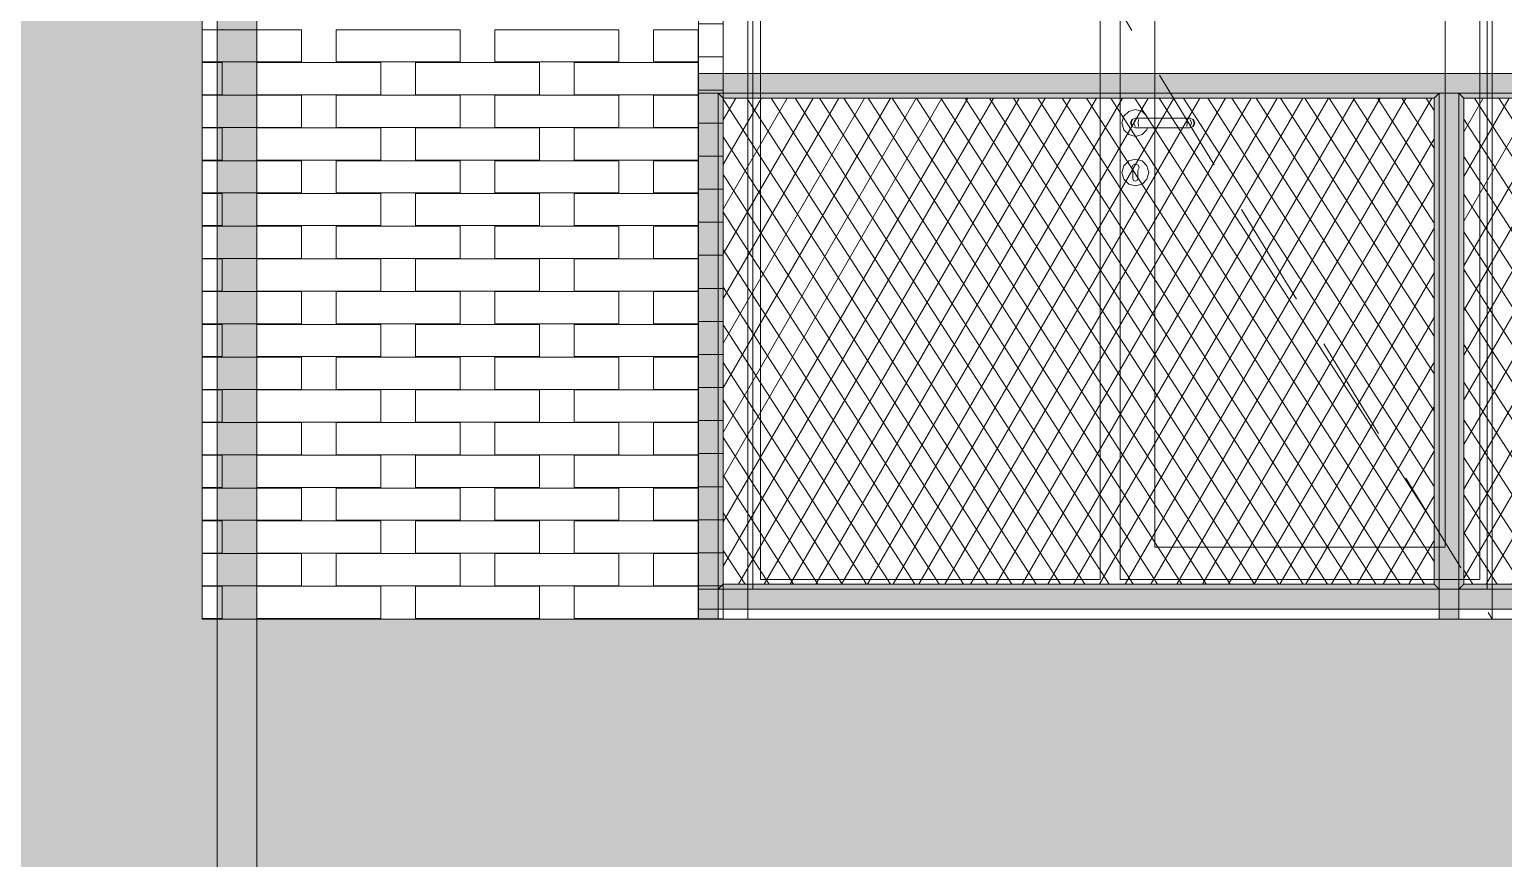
# Model space of a CAD drawing. Header units: millimetres. Extents: x 476244520 to 476657119, y 4620824743 to 4621446928.
# Drawn here: x 476546481 to 476549452, y 4621078663 to 4621080334 of the extents above; entities that cross this region are included whole.
import ezdxf

# ---------------------------------------------------------------- set-up
doc = ezdxf.new("R2010")
doc.units = ezdxf.units.MM
doc.header["$MEASUREMENT"] = 0
doc.linetypes.add('Hidden Line', pattern=[317.5, 211.666667, -105.833333])
for name, color, linetype, lineweight in [('0_Pen_No__250_Pen_No__255', 255, 'Continuous', 0), ('0_Pen_No__250_Pen_No__7', 7, 'Continuous', 0), ('2D Drafting - General_Pen_No__30_Pen_No__9_Pen_No__9_Pen_No__253', 252, 'Continuous', 0), ('2D Drafting - General_Pen_No__30_Pen_No__9_Pen_No__9_Pen_No__7', 7, 'Continuous', 0), ('2D Drafting - General_Pen_No__7_Pen_No__7', 7, 'Continuous', 0), ('New_2D Drafting - General_Pen_No__30_Pen_No__9_Pen_No__9_Pen_No__255', 255, 'Continuous', 0), ('New_2D Drafting - General_Pen_No__30_Pen_No__9_Pen_No__9_Pen_No__7', 7, 'Continuous', 0), ('New_2D Drafting - General_Pen_No__4', 7, 'Continuous', 0), ('New_2D Drafting - General_Pen_No__7', 7, 'Continuous', 0), ('New_Structural - Bearing_Pen_No__250', 7, 'Continuous', 0), ('Structural - Bearing_Pen_No__250', 7, 'Continuous', 0)]:
    doc.layers.add(name, color=color, linetype=linetype, lineweight=lineweight)
pattern_1 = [(60, (476844527.15, 4621385791.044), (-38.971143, 22.5), []), (122.833095, (476844527.15, 4621385791.044), (36.8060797, 18.75), [])]

msp = doc.modelspace()

# ---------------------------------------------------------------- hatches: boundary and pattern name
at = {"layer": '0_Pen_No__250_Pen_No__255', "linetype": 'Continuous', "lineweight": 0, "true_color": 0x3f3f3f}
msp.add_hatch(color=250, dxfattribs=at).paths.add_polyline_path([(476546939.014, 4621070445.479), (476546939.014, 4621082420.346), (476546859.015, 4621082420.346), (476546859.015, 4621070445.479)])
at = {"layer": '2D Drafting - General_Pen_No__30_Pen_No__9_Pen_No__9_Pen_No__253', "linetype": 'Continuous', "lineweight": 0}
h = msp.add_hatch(dxfattribs=at)
h.set_pattern_fill('BRICK___RUNNING_BOND', color=252, style=0, pattern_type=2)
h.set_pattern_definition([(0, (476584677.18, 4621075479.1), (0, 66.64), []), (90, (476584677.18, 4621075479.1), (-244.8, 0), [66.64, -66.64]), (90, (476584799.58, 4621075545.74), (-244.8, 0), [66.64, -66.64])])
h.paths.add_polyline_path([(476539459.138, 4621072645.531), (476540629.005, 4621072645.531), (476540629.014, 4621075245.539), (476540629.014, 4621076667.176), (476540629.014, 4621084845.531), (476540629.014, 4621085057.885), (476540629.014, 4621085545.532), (476546429.014, 4621085545.532), (476546429.014, 4621072645.531), (476553686.976, 4621072645.531), (476553729.155, 4621072645.531), (476553729.155, 4621075945.533), (476553729.155, 4621078445.544), (476553729.155, 4621079070.057), (476553729.155, 4621085545.544), (476557529.011, 4621085545.544), (476557529.011, 4621075245.549), (476556929.206, 4621075245.549), (476556929.206, 4621070445.499), (476563929.127, 4621070445.499), (476563929.127, 4621075251.999), (476563329.323, 4621075251.999), (476563329.323, 4621085545.544), (476567129.179, 4621085545.544), (476567129.179, 4621072645.445), (476569940.806, 4621072645.445), (476569940.806, 4621072645.531), (476570829.494, 4621072645.531), (476572429.494, 4621072645.531), (476574429.014, 4621072645.531), (476574429.014, 4621085545.532), (476580229.014, 4621085545.532), (476580229.014, 4621072645.531), (476581399.049, 4621072645.531), (476581399.049, 4621085945.125), (476580317.511, 4621085945.125), (476574428.978, 4621085945.125), (476553729.155, 4621085945.125), (476546829.014, 4621085945.125), (476539459.138, 4621085945.125)])
h.paths.add_polyline_path([(476546829.014, 4621082345.544), (476546829.014, 4621084845.531), (476553329.014, 4621084845.531), (476553329.014, 4621082345.544)], flags=0)
h.paths.add_polyline_path([(476546829.014, 4621075945.533), (476546829.014, 4621078445.544), (476553329.014, 4621078445.544), (476553329.014, 4621075945.533)], flags=0)
h.paths.add_polyline_path([(476546829.014, 4621079145.544), (476546829.014, 4621081645.544), (476553329.014, 4621081645.544), (476553329.014, 4621079145.544)], flags=0)
h.paths.add_polyline_path([(476549474.939, 4621072745.581), (476549479.055, 4621072745.581), (476549479.055, 4621075245.581), (476547879.055, 4621075245.582), (476547879.055, 4621072745.581)], flags=0)
h.paths.add_polyline_path([(476559629.231, 4621083245.531), (476559629.231, 4621084845.531), (476558029.231, 4621084845.531), (476558029.231, 4621083245.531)], flags=0)
h.paths.add_polyline_path([(476559629.231, 4621073645.531), (476559629.231, 4621075245.531), (476558029.231, 4621075245.531), (476558029.231, 4621073645.531)], flags=0)
h.paths.add_polyline_path([(476558029.236, 4621076845.531), (476559629.236, 4621076845.531), (476559629.236, 4621078445.531), (476558029.236, 4621078445.531)], flags=0)
h.paths.add_polyline_path([(476559629.236, 4621080045.531), (476559629.236, 4621081645.531), (476558029.236, 4621081645.531), (476558029.236, 4621080045.531)], flags=0)
h.paths.add_polyline_path([(476559629.014, 4621071445.531), (476559629.014, 4621072045.531), (476558029.442, 4621072045.531), (476558029.442, 4621071445.531)], flags=0)
h.paths.add_polyline_path([(476561228.792, 4621078445.531), (476561228.792, 4621076845.531), (476562828.792, 4621076845.531), (476562828.792, 4621078445.531)], flags=0)
h.paths.add_polyline_path([(476561228.792, 4621080045.531), (476562828.792, 4621080045.531), (476562828.792, 4621081645.531), (476561228.792, 4621081645.531)], flags=0)
h.paths.add_polyline_path([(476561228.797, 4621084845.531), (476561228.797, 4621083245.531), (476562828.797, 4621083245.531), (476562828.797, 4621084845.531)], flags=0)
h.paths.add_polyline_path([(476562828.369, 4621071445.531), (476562828.369, 4621072045.531), (476561228.797, 4621072045.531), (476561228.797, 4621071445.531)], flags=0)
h.paths.add_polyline_path([(476561228.797, 4621073645.531), (476562828.797, 4621073645.531), (476562828.797, 4621075245.531), (476561228.797, 4621075245.531)], flags=0)
h.paths.add_polyline_path([(476568178.997, 4621081645.582), (476568178.997, 4621079145.581), (476569778.997, 4621079145.581), (476569778.997, 4621081645.581)], flags=0)
h.paths.add_polyline_path([(476569778.997, 4621075945.581), (476569778.997, 4621078445.581), (476568178.997, 4621078445.582), (476568178.997, 4621075945.581)], flags=0)
h.paths.add_polyline_path([(476568178.997, 4621082345.581), (476569778.997, 4621082345.581), (476569778.997, 4621084845.581), (476568178.997, 4621084845.582)], flags=0)
h.paths.add_polyline_path([(476571779.011, 4621084845.581), (476571779.011, 4621082345.581), (476573379.011, 4621082345.581), (476573379.011, 4621084845.582)], flags=0)
h.paths.add_polyline_path([(476571779.011, 4621081645.581), (476571779.011, 4621079145.581), (476573379.011, 4621079145.581), (476573379.011, 4621081645.582)], flags=0)
h.paths.add_polyline_path([(476571779.011, 4621075245.581), (476571779.011, 4621072745.581), (476571783.128, 4621072745.581), (476573379.011, 4621072745.581), (476573379.011, 4621075245.582)], flags=0)
h.paths.add_polyline_path([(476571779.011, 4621075945.581), (476573379.011, 4621075945.581), (476573379.011, 4621078445.582), (476571779.011, 4621078445.581)], flags=0)
h = msp.add_hatch(dxfattribs=at)
h.set_pattern_fill('BRICK___RUNNING_BOND', color=252, style=0, pattern_type=2)
h.set_pattern_definition([(0, (476581327.28, 4621078679.104), (0, 66.64), []), (90, (476581327.28, 4621078679.1), (-244.8, 0), [66.64, -66.64]), (90, (476581449.68, 4621078745.74), (-244.8, 0), [66.64, -66.64])])
h.paths.add_polyline_path([(476547829.132, 4621081645.538), (476547829.132, 4621079145.51), (476547879.123, 4621079145.51), (476547879.123, 4621081645.538)])
at = {"layer": 'New_2D Drafting - General_Pen_No__30_Pen_No__9_Pen_No__9_Pen_No__255', "linetype": 'Continuous', "lineweight": 0}
for points in [[(476552329.014, 4621080245.538), (476552329.014, 4621080205.538), (476547829.014, 4621080205.538), (476547829.014, 4621080245.538)], [(476547869.014, 4621079145.544), (476547829.014, 4621079145.544), (476547829.014, 4621080205.538), (476547869.014, 4621080205.538)], [(476547869.014, 4621080205.538), (476547879.1, 4621080195.538), (476547879.1, 4621079215.51), (476547869.014, 4621079205.536)], [(476547879.1, 4621080195.538), (476547869.014, 4621080205.538), (476549322.014, 4621080205.538), (476549312.014, 4621080195.538)], [(476549322.014, 4621079205.536), (476549312.04, 4621079215.51), (476549312.014, 4621080195.538), (476549322.014, 4621080205.538)], [(476549362.014, 4621079145.51), (476549322.014, 4621079145.51), (476549322.014, 4621080205.538), (476549362.014, 4621080205.538)], [(476549372.014, 4621080195.538), (476549362.014, 4621080205.538), (476550795.988, 4621080205.538), (476550785.988, 4621080195.538)], [(476549362.014, 4621079205.536), (476549372.014, 4621079215.51), (476549372.014, 4621080195.538), (476549362.014, 4621080205.538)], [(476547879.1, 4621079215.491), (476547869.014, 4621079205.517), (476549322.014, 4621079205.517), (476549312.04, 4621079215.491)], [(476549372.014, 4621079215.51), (476549362.014, 4621079205.536), (476550796.014, 4621079205.536), (476550786.04, 4621079215.51)], [(476552329.014, 4621079205.536), (476552329.014, 4621079165.536), (476547829.014, 4621079165.536), (476547829.014, 4621079205.536)]]:
    msp.add_hatch(color=255, dxfattribs=at).paths.add_polyline_path(points)
at = {"layer": 'New_2D Drafting - General_Pen_No__7', "linetype": 'Continuous', "lineweight": 0}
h = msp.add_hatch(dxfattribs=at)
h.set_pattern_fill('BATT_INSULATION', style=0, pattern_type=2)
h.set_pattern_definition(pattern_1)
h.paths.add_polyline_path([(476549312.014, 4621080195.538), (476547879.1, 4621080195.538), (476547879.1, 4621079215.51), (476549312.04, 4621079215.51)])
h = msp.add_hatch(dxfattribs=at)
h.set_pattern_fill('BATT_INSULATION', style=0, pattern_type=2)
h.set_pattern_definition(pattern_1)
h.paths.add_polyline_path([(476550786.04, 4621080195.538), (476549372.014, 4621080195.538), (476549372.014, 4621079215.51), (476550786.04, 4621079215.51)])

# ---------------------------------------------------------------- linework, layer by layer
at = {"layer": '0_Pen_No__250_Pen_No__7', "color": 7, "linetype": 'Continuous', "lineweight": 0, "flags": 128}
msp.add_lwpolyline([(476546939.014, 4621070445.479), (476546939.014, 4621082420.346), (476546859.015, 4621082420.346), (476546859.015, 4621070445.479)], close=True, dxfattribs=at)
at = {"layer": '2D Drafting - General_Pen_No__30_Pen_No__9_Pen_No__9_Pen_No__7', "color": 7, "linetype": 'Continuous', "lineweight": 0, "flags": 128}
for points in [[(476546829.014, 4621079145.544), (476546829.014, 4621081645.544), (476553329.014, 4621081645.544), (476553329.014, 4621079145.544)], [(476547829.132, 4621081645.538), (476547829.132, 4621079145.51), (476547879.123, 4621079145.51), (476547879.123, 4621081645.538)]]:
    msp.add_lwpolyline(points, close=True, dxfattribs=at)
at = {"layer": '2D Drafting - General_Pen_No__7_Pen_No__7', "color": 7, "linetype": 'Continuous', "lineweight": 0, "flags": 128}
msp.add_lwpolyline([(476549474.998, 4621079145.538), (476547879.115, 4621079145.544), (476547879.123, 4621081645.544), (476549479.123, 4621081645.538)], dxfattribs=at)
for points in [[(476547929.123, 4621081595.543), (476549429.123, 4621081595.537), (476549429.115, 4621079145.539), (476547929.115, 4621079145.545)], [(476547939.123, 4621081585.543), (476549419.123, 4621081585.537), (476549419.115, 4621079205.54), (476547939.115, 4621079205.545)], [(476547954.123, 4621081570.542), (476548639.123, 4621081570.54), (476548639.115, 4621079225.543), (476547954.115, 4621079225.545)], [(476548679.119, 4621081570.54), (476549404.123, 4621081570.537), (476549404.115, 4621079225.54), (476548679.115, 4621079225.542)], [(476548749.123, 4621081500.54), (476549334.123, 4621081500.538), (476549334.115, 4621079290.54), (476548749.115, 4621079290.542)]]:
    msp.add_lwpolyline(points, close=True, dxfattribs=at)
at = {"layer": '2D Drafting - General_Pen_No__7_Pen_No__7', "color": 7, "linetype": 'Hidden Line', "lineweight": 0, "flags": 128}
msp.add_lwpolyline([(476549429.123, 4621081595.537), (476548679.119, 4621080371.417), (476549428.338, 4621079146.823)], dxfattribs=at)
at = {"layer": 'New_2D Drafting - General_Pen_No__30_Pen_No__9_Pen_No__9_Pen_No__7', "color": 7, "linetype": 'Continuous', "lineweight": 0, "flags": 128}
for points in [[(476552329.014, 4621080245.538), (476552329.014, 4621080205.538), (476547829.014, 4621080205.538), (476547829.014, 4621080245.538)], [(476547869.014, 4621079145.544), (476547829.014, 4621079145.544), (476547829.014, 4621080205.538), (476547869.014, 4621080205.538)], [(476547869.014, 4621080205.538), (476547879.1, 4621080195.538), (476547879.1, 4621079215.51), (476547869.014, 4621079205.536)], [(476547879.1, 4621080195.538), (476547869.014, 4621080205.538), (476549322.014, 4621080205.538), (476549312.014, 4621080195.538)], [(476549322.014, 4621079205.536), (476549312.04, 4621079215.51), (476549312.014, 4621080195.538), (476549322.014, 4621080205.538)], [(476549362.014, 4621079145.51), (476549322.014, 4621079145.51), (476549322.014, 4621080205.538), (476549362.014, 4621080205.538)], [(476549372.014, 4621080195.538), (476549362.014, 4621080205.538), (476550795.988, 4621080205.538), (476550785.988, 4621080195.538)], [(476549362.014, 4621079205.536), (476549372.014, 4621079215.51), (476549372.014, 4621080195.538), (476549362.014, 4621080205.538)], [(476547879.1, 4621079215.491), (476547869.014, 4621079205.517), (476549322.014, 4621079205.517), (476549312.04, 4621079215.491)], [(476549372.014, 4621079215.51), (476549362.014, 4621079205.536), (476550796.014, 4621079205.536), (476550786.04, 4621079215.51)], [(476552329.014, 4621079205.536), (476552329.014, 4621079165.536), (476547829.014, 4621079165.536), (476547829.014, 4621079205.536)]]:
    msp.add_lwpolyline(points, close=True, dxfattribs=at)
at = {"layer": 'New_2D Drafting - General_Pen_No__4', "color": 7, "linetype": 'Continuous', "lineweight": 0, "flags": 128}
for points in [[(476549312.014, 4621080195.538), (476547879.1, 4621080195.538), (476547879.1, 4621079215.51), (476549312.04, 4621079215.51)], [(476550786.04, 4621080195.538), (476549372.014, 4621080195.538), (476549372.014, 4621079215.51), (476550786.04, 4621079215.51)]]:
    msp.add_lwpolyline(points, close=True, dxfattribs=at)
at = {"layer": 'New_Structural - Bearing_Pen_No__250', "color": 7, "linetype": 'Continuous', "lineweight": 0}
for p, q in [((476546829.014, 4621080333.544), (476547029.014, 4621080333.544)), ((476546869.014, 4621080333.544), (476546869.014, 4621080334.544)), ((476547029.014, 4621080268.544), (476547029.014, 4621080333.544)), ((476547099.014, 4621080333.544), (476547349.014, 4621080333.544)), ((476547099.014, 4621080268.544), (476547099.014, 4621080333.544)), ((476547349.014, 4621080268.544), (476547349.014, 4621080333.544)), ((476547419.014, 4621080333.544), (476547669.014, 4621080333.544)), ((476547419.014, 4621080268.544), (476547419.014, 4621080333.544)), ((476547669.014, 4621080268.544), (476547669.014, 4621080333.544)), ((476547739.014, 4621080333.544), (476547829.014, 4621080333.544)), ((476547739.014, 4621080268.544), (476547739.014, 4621080333.544)), ((476547829.014, 4621080268.544), (476547829.014, 4621080333.544)), ((476546829.014, 4621080268.544), (476547029.014, 4621080268.544)), ((476546829.014, 4621080267.544), (476546869.014, 4621080267.544)), ((476546869.014, 4621080267.544), (476546869.014, 4621080268.544)), ((476546869.014, 4621080202.544), (476546869.014, 4621080267.544)), ((476546939.014, 4621080267.544), (476547189.014, 4621080267.544)), ((476546939.014, 4621080202.544), (476546939.014, 4621080267.544)), ((476547099.014, 4621080268.544), (476547349.014, 4621080268.544)), ((476547189.014, 4621080202.544), (476547189.014, 4621080267.544)), ((476547259.014, 4621080267.544), (476547509.014, 4621080267.544)), ((476547259.014, 4621080202.544), (476547259.014, 4621080267.544)), ((476547419.014, 4621080268.544), (476547669.014, 4621080268.544)), ((476547509.014, 4621080202.544), (476547509.014, 4621080267.544)), ((476547579.014, 4621080267.544), (476547829.014, 4621080267.544)), ((476547579.014, 4621080202.544), (476547579.014, 4621080267.544)), ((476547739.014, 4621080268.544), (476547829.014, 4621080268.544)), ((476547829.014, 4621080202.544), (476547829.014, 4621080267.544)), ((476546829.014, 4621080202.544), (476546869.014, 4621080202.544)), ((476546829.014, 4621080201.544), (476547029.014, 4621080201.544)), ((476546869.014, 4621080201.544), (476546869.014, 4621080202.544)), ((476546939.014, 4621080202.544), (476547189.014, 4621080202.544)), ((476547029.014, 4621080136.544), (476547029.014, 4621080201.544)), ((476547099.014, 4621080201.544), (476547349.014, 4621080201.544)), ((476547099.014, 4621080136.544), (476547099.014, 4621080201.544)), ((476547259.014, 4621080202.544), (476547509.014, 4621080202.544)), ((476547349.014, 4621080136.544), (476547349.014, 4621080201.544)), ((476547419.014, 4621080201.544), (476547669.014, 4621080201.544)), ((476547419.014, 4621080136.544), (476547419.014, 4621080201.544)), ((476547579.014, 4621080202.544), (476547829.014, 4621080202.544)), ((476547669.014, 4621080136.544), (476547669.014, 4621080201.544)), ((476547739.014, 4621080201.544), (476547829.014, 4621080201.544)), ((476547739.014, 4621080136.544), (476547739.014, 4621080201.544)), ((476547829.014, 4621080136.544), (476547829.014, 4621080201.544)), ((476548696.509, 4621080168.924), (476548686.626, 4621080159.041)), ((476548710.009, 4621080172.541), (476548696.509, 4621080168.924)), ((476548723.509, 4621080168.924), (476548710.009, 4621080172.541)), ((476548733.391, 4621080159.041), (476548723.509, 4621080168.924)), ((476546829.014, 4621080136.544), (476547029.014, 4621080136.544)), ((476546869.014, 4621080135.544), (476546869.014, 4621080136.544)), ((476547099.014, 4621080136.544), (476547349.014, 4621080136.544)), ((476547419.014, 4621080136.544), (476547669.014, 4621080136.544)), ((476547739.014, 4621080136.544), (476547829.014, 4621080136.544)), ((476548686.626, 4621080159.041), (476548683.008, 4621080145.541)), ((476548683.008, 4621080145.541), (476548686.626, 4621080132.041)), ((476548702.937, 4621080152.612), (476548700.008, 4621080145.541)), ((476548700.008, 4621080145.541), (476548702.937, 4621080138.47)), ((476548704.489, 4621080152.612), (476548701.73, 4621080145.541)), ((476548701.73, 4621080145.541), (476548704.489, 4621080138.47)), ((476548710.008, 4621080155.541), (476548702.937, 4621080152.612)), ((476548702.937, 4621080138.47), (476548710.008, 4621080135.541)), ((476548709.304, 4621080152.612), (476548707.192, 4621080145.541)), ((476548707.192, 4621080145.541), (476548709.304, 4621080138.47)), ((476548710.008, 4621080155.541), (476548711.15, 4621080155.541)), ((476548711.15, 4621080155.541), (476548714.402, 4621080155.541)), ((476548714.402, 4621080155.541), (476548719.268, 4621080155.541)), ((476548716.509, 4621080152.612), (476548715.366, 4621080145.541)), ((476548715.366, 4621080145.541), (476548716.509, 4621080138.47)), ((476548719.268, 4621080155.541), (476548725.008, 4621080155.541)), ((476548725.008, 4621080155.541), (476548805.008, 4621080155.541)), ((476548734.329, 4621080155.541), (476548733.391, 4621080159.041)), ((476548805.008, 4621080155.541), (476548810.749, 4621080155.541)), ((476548810.749, 4621080155.541), (476548815.615, 4621080155.541)), ((476548813.508, 4621080152.612), (476548814.651, 4621080145.541)), ((476548814.651, 4621080145.541), (476548813.508, 4621080138.469)), ((476548815.615, 4621080155.541), (476548818.867, 4621080155.541)), ((476548818.867, 4621080155.541), (476548820.008, 4621080155.541)), ((476548820.008, 4621080155.541), (476548827.08, 4621080152.612)), ((476548827.08, 4621080138.469), (476548820.008, 4621080135.541)), ((476548820.713, 4621080152.612), (476548822.825, 4621080145.54)), ((476548822.825, 4621080145.54), (476548820.713, 4621080138.469)), ((476548825.527, 4621080152.612), (476548828.286, 4621080145.54)), ((476548828.286, 4621080145.54), (476548825.527, 4621080138.469)), ((476548827.08, 4621080152.612), (476548830.008, 4621080145.54)), ((476548830.008, 4621080145.54), (476548827.08, 4621080138.469)), ((476546829.014, 4621080135.544), (476546869.014, 4621080135.544)), ((476546869.014, 4621080070.544), (476546869.014, 4621080135.544)), ((476546939.014, 4621080135.544), (476547189.014, 4621080135.544)), ((476546939.014, 4621080070.544), (476546939.014, 4621080135.544)), ((476547189.014, 4621080070.544), (476547189.014, 4621080135.544)), ((476547259.014, 4621080135.544), (476547509.014, 4621080135.544)), ((476547259.014, 4621080070.544), (476547259.014, 4621080135.544)), ((476547509.014, 4621080070.544), (476547509.014, 4621080135.544)), ((476547579.014, 4621080135.544), (476547829.014, 4621080135.544)), ((476547579.014, 4621080070.544), (476547579.014, 4621080135.544)), ((476547829.014, 4621080070.544), (476547829.014, 4621080135.544)), ((476548686.626, 4621080132.041), (476548696.508, 4621080122.158)), ((476548696.508, 4621080122.158), (476548710.008, 4621080118.541)), ((476548710.008, 4621080135.541), (476548711.15, 4621080135.541)), ((476548710.008, 4621080118.541), (476548723.508, 4621080122.158)), ((476548711.15, 4621080135.541), (476548714.402, 4621080135.541)), ((476548714.402, 4621080135.541), (476548719.268, 4621080135.541)), ((476548719.268, 4621080135.541), (476548725.008, 4621080135.541)), ((476548723.508, 4621080122.158), (476548733.391, 4621080132.041)), ((476548725.008, 4621080135.541), (476548805.008, 4621080135.541)), ((476548733.391, 4621080132.041), (476548734.329, 4621080135.541)), ((476548805.008, 4621080135.541), (476548810.749, 4621080135.541)), ((476548810.749, 4621080135.541), (476548815.615, 4621080135.541)), ((476548815.615, 4621080135.541), (476548818.867, 4621080135.541)), ((476548818.867, 4621080135.541), (476548820.008, 4621080135.541)), ((476546829.014, 4621080070.544), (476546869.014, 4621080070.544)), ((476546829.014, 4621080069.544), (476547029.014, 4621080069.544)), ((476546869.014, 4621080069.544), (476546869.014, 4621080070.544)), ((476546939.014, 4621080070.544), (476547189.014, 4621080070.544)), ((476547029.014, 4621080004.544), (476547029.014, 4621080069.544)), ((476547099.014, 4621080069.544), (476547349.014, 4621080069.544)), ((476547099.014, 4621080004.544), (476547099.014, 4621080069.544)), ((476547259.014, 4621080070.544), (476547509.014, 4621080070.544)), ((476547349.014, 4621080004.544), (476547349.014, 4621080069.544)), ((476547419.014, 4621080069.544), (476547669.014, 4621080069.544)), ((476547419.014, 4621080004.544), (476547419.014, 4621080069.544)), ((476547579.014, 4621080070.544), (476547829.014, 4621080070.544)), ((476547669.014, 4621080004.544), (476547669.014, 4621080069.544)), ((476547739.014, 4621080069.544), (476547829.014, 4621080069.544)), ((476547739.014, 4621080004.544), (476547739.014, 4621080069.544)), ((476547829.014, 4621080004.544), (476547829.014, 4621080069.544)), ((476548686.625, 4621080059.041), (476548683.008, 4621080045.541)), ((476548696.508, 4621080068.924), (476548686.625, 4621080059.041)), ((476548710.008, 4621080072.541), (476548696.508, 4621080068.924)), ((476548703.288, 4621080057.181), (476548702.54, 4621080055.233)), ((476548705.008, 4621080049.941), (476548702.54, 4621080055.233)), ((476548703.288, 4621080057.181), (476548704.633, 4621080060.685)), ((476548704.633, 4621080060.685), (476548710.008, 4621080062.966)), ((476548705.008, 4621080048.428), (476548705.008, 4621080049.941)), ((476548705.008, 4621080048.428), (476548705.008, 4621080045.541)), ((476548723.508, 4621080068.924), (476548710.008, 4621080072.541)), ((476548710.008, 4621080062.966), (476548715.383, 4621080060.685)), ((476548717.476, 4621080055.233), (476548715.008, 4621080049.941)), ((476548715.008, 4621080049.941), (476548715.008, 4621080048.428)), ((476548715.008, 4621080048.428), (476548715.008, 4621080045.541)), ((476548716.728, 4621080057.181), (476548715.383, 4621080060.685)), ((476548716.728, 4621080057.181), (476548717.476, 4621080055.233)), ((476548733.391, 4621080059.041), (476548723.508, 4621080068.924)), ((476548737.008, 4621080045.541), (476548733.391, 4621080059.041)), ((476548683.008, 4621080045.541), (476548686.625, 4621080032.041)), ((476548686.625, 4621080032.041), (476548696.508, 4621080022.158)), ((476548696.508, 4621080022.158), (476548710.008, 4621080018.541)), ((476548705.008, 4621080045.541), (476548705.008, 4621080042.654)), ((476548705.008, 4621080042.654), (476548705.008, 4621080036.881)), ((476548705.008, 4621080036.881), (476548705.008, 4621080033.041)), ((476548706.473, 4621080029.505), (476548705.008, 4621080033.041)), ((476548710.008, 4621080028.041), (476548706.473, 4621080029.505)), ((476548713.544, 4621080029.505), (476548710.008, 4621080028.041)), ((476548710.008, 4621080018.541), (476548723.508, 4621080022.158)), ((476548715.008, 4621080033.041), (476548713.544, 4621080029.505)), ((476548715.008, 4621080045.541), (476548715.008, 4621080042.654)), ((476548715.008, 4621080042.654), (476548715.008, 4621080036.881)), ((476548715.008, 4621080036.881), (476548715.008, 4621080033.041)), ((476548723.508, 4621080022.158), (476548733.391, 4621080032.041)), ((476548733.391, 4621080032.041), (476548737.008, 4621080045.541)), ((476546829.014, 4621080004.544), (476547029.014, 4621080004.544)), ((476546829.014, 4621080003.544), (476546869.014, 4621080003.544)), ((476546869.014, 4621080003.544), (476546869.014, 4621080004.544)), ((476546869.014, 4621079938.544), (476546869.014, 4621080003.544)), ((476546939.014, 4621080003.544), (476547189.014, 4621080003.544)), ((476546939.014, 4621079938.544), (476546939.014, 4621080003.544)), ((476547099.014, 4621080004.544), (476547349.014, 4621080004.544)), ((476547189.014, 4621079938.544), (476547189.014, 4621080003.544)), ((476547259.014, 4621080003.544), (476547509.014, 4621080003.544)), ((476547259.014, 4621079938.544), (476547259.014, 4621080003.544)), ((476547419.014, 4621080004.544), (476547669.014, 4621080004.544)), ((476547509.014, 4621079938.544), (476547509.014, 4621080003.544)), ((476547579.014, 4621080003.544), (476547829.014, 4621080003.544)), ((476547579.014, 4621079938.544), (476547579.014, 4621080003.544)), ((476547739.014, 4621080004.544), (476547829.014, 4621080004.544)), ((476547829.014, 4621079938.544), (476547829.014, 4621080003.544)), ((476546829.014, 4621079938.544), (476546869.014, 4621079938.544)), ((476546829.014, 4621079937.544), (476547029.014, 4621079937.544)), ((476546869.014, 4621079937.544), (476546869.014, 4621079938.544)), ((476546939.014, 4621079938.544), (476547189.014, 4621079938.544)), ((476547029.014, 4621079872.544), (476547029.014, 4621079937.544)), ((476547099.014, 4621079937.544), (476547349.014, 4621079937.544)), ((476547099.014, 4621079872.544), (476547099.014, 4621079937.544)), ((476547259.014, 4621079938.544), (476547509.014, 4621079938.544)), ((476547349.014, 4621079872.544), (476547349.014, 4621079937.544)), ((476547419.014, 4621079937.544), (476547669.014, 4621079937.544)), ((476547419.014, 4621079872.544), (476547419.014, 4621079937.544)), ((476547579.014, 4621079938.544), (476547829.014, 4621079938.544)), ((476547669.014, 4621079872.544), (476547669.014, 4621079937.544)), ((476547739.014, 4621079937.544), (476547829.014, 4621079937.544)), ((476547739.014, 4621079872.544), (476547739.014, 4621079937.544)), ((476547829.014, 4621079872.544), (476547829.014, 4621079937.544)), ((476546829.014, 4621079872.544), (476547029.014, 4621079872.544)), ((476546829.014, 4621079871.544), (476546869.014, 4621079871.544)), ((476546869.014, 4621079871.544), (476546869.014, 4621079872.544)), ((476546869.014, 4621079806.544), (476546869.014, 4621079871.544)), ((476546939.014, 4621079871.544), (476547189.014, 4621079871.544)), ((476546939.014, 4621079806.544), (476546939.014, 4621079871.544)), ((476547099.014, 4621079872.544), (476547349.014, 4621079872.544)), ((476547189.014, 4621079806.544), (476547189.014, 4621079871.544)), ((476547259.014, 4621079871.544), (476547509.014, 4621079871.544)), ((476547259.014, 4621079806.544), (476547259.014, 4621079871.544)), ((476547419.014, 4621079872.544), (476547669.014, 4621079872.544)), ((476547509.014, 4621079806.544), (476547509.014, 4621079871.544)), ((476547579.014, 4621079871.544), (476547829.014, 4621079871.544)), ((476547579.014, 4621079806.544), (476547579.014, 4621079871.544)), ((476547739.014, 4621079872.544), (476547829.014, 4621079872.544)), ((476547829.014, 4621079806.544), (476547829.014, 4621079871.544)), ((476546829.014, 4621079806.544), (476546869.014, 4621079806.544)), ((476546829.014, 4621079805.544), (476547029.014, 4621079805.544)), ((476546869.014, 4621079805.544), (476546869.014, 4621079806.544)), ((476546939.014, 4621079806.544), (476547189.014, 4621079806.544)), ((476547029.014, 4621079740.544), (476547029.014, 4621079805.544)), ((476547099.014, 4621079805.544), (476547349.014, 4621079805.544)), ((476547099.014, 4621079740.544), (476547099.014, 4621079805.544)), ((476547259.014, 4621079806.544), (476547509.014, 4621079806.544)), ((476547349.014, 4621079740.544), (476547349.014, 4621079805.544)), ((476547419.014, 4621079805.544), (476547669.014, 4621079805.544)), ((476547419.014, 4621079740.544), (476547419.014, 4621079805.544)), ((476547579.014, 4621079806.544), (476547829.014, 4621079806.544)), ((476547669.014, 4621079740.544), (476547669.014, 4621079805.544)), ((476547739.014, 4621079805.544), (476547829.014, 4621079805.544)), ((476547739.014, 4621079740.544), (476547739.014, 4621079805.544)), ((476547829.014, 4621079740.544), (476547829.014, 4621079805.544)), ((476546829.014, 4621079740.544), (476547029.014, 4621079740.544)), ((476546829.014, 4621079739.544), (476546869.014, 4621079739.544)), ((476546869.014, 4621079739.544), (476546869.014, 4621079740.544)), ((476546869.014, 4621079674.544), (476546869.014, 4621079739.544)), ((476546939.014, 4621079739.544), (476547189.014, 4621079739.544)), ((476546939.014, 4621079674.544), (476546939.014, 4621079739.544)), ((476547099.014, 4621079740.544), (476547349.014, 4621079740.544)), ((476547189.014, 4621079674.544), (476547189.014, 4621079739.544)), ((476547259.014, 4621079739.544), (476547509.014, 4621079739.544)), ((476547259.014, 4621079674.544), (476547259.014, 4621079739.544)), ((476547419.014, 4621079740.544), (476547669.014, 4621079740.544)), ((476547509.014, 4621079674.544), (476547509.014, 4621079739.544)), ((476547579.014, 4621079739.544), (476547829.014, 4621079739.544)), ((476547579.014, 4621079674.544), (476547579.014, 4621079739.544)), ((476547739.014, 4621079740.544), (476547829.014, 4621079740.544)), ((476547829.014, 4621079674.544), (476547829.014, 4621079739.544)), ((476546829.014, 4621079674.544), (476546869.014, 4621079674.544)), ((476546829.014, 4621079673.544), (476547029.014, 4621079673.544)), ((476546869.014, 4621079673.544), (476546869.014, 4621079674.544)), ((476546939.014, 4621079674.544), (476547189.014, 4621079674.544)), ((476547029.014, 4621079608.544), (476547029.014, 4621079673.544)), ((476547099.014, 4621079673.544), (476547349.014, 4621079673.544)), ((476547099.014, 4621079608.544), (476547099.014, 4621079673.544)), ((476547259.014, 4621079674.544), (476547509.014, 4621079674.544)), ((476547349.014, 4621079608.544), (476547349.014, 4621079673.544)), ((476547419.014, 4621079673.544), (476547669.014, 4621079673.544)), ((476547419.014, 4621079608.544), (476547419.014, 4621079673.544)), ((476547579.014, 4621079674.544), (476547829.014, 4621079674.544)), ((476547669.014, 4621079608.544), (476547669.014, 4621079673.544)), ((476547739.014, 4621079673.544), (476547829.014, 4621079673.544)), ((476547739.014, 4621079608.544), (476547739.014, 4621079673.544)), ((476547829.014, 4621079608.544), (476547829.014, 4621079673.544)), ((476546829.014, 4621079608.544), (476547029.014, 4621079608.544)), ((476546829.014, 4621079607.544), (476546869.014, 4621079607.544)), ((476546869.014, 4621079607.544), (476546869.014, 4621079608.544)), ((476546869.014, 4621079542.544), (476546869.014, 4621079607.544)), ((476546939.014, 4621079607.544), (476547189.014, 4621079607.544)), ((476546939.014, 4621079542.544), (476546939.014, 4621079607.544)), ((476547099.014, 4621079608.544), (476547349.014, 4621079608.544)), ((476547189.014, 4621079542.544), (476547189.014, 4621079607.544)), ((476547259.014, 4621079607.544), (476547509.014, 4621079607.544)), ((476547259.014, 4621079542.544), (476547259.014, 4621079607.544)), ((476547419.014, 4621079608.544), (476547669.014, 4621079608.544)), ((476547509.014, 4621079542.544), (476547509.014, 4621079607.544)), ((476547579.014, 4621079607.544), (476547829.014, 4621079607.544)), ((476547579.014, 4621079542.544), (476547579.014, 4621079607.544)), ((476547739.014, 4621079608.544), (476547829.014, 4621079608.544)), ((476547829.014, 4621079542.544), (476547829.014, 4621079607.544)), ((476546829.014, 4621079542.544), (476546869.014, 4621079542.544)), ((476546869.014, 4621079541.544), (476546869.014, 4621079542.544)), ((476546939.014, 4621079542.544), (476547189.014, 4621079542.544)), ((476547259.014, 4621079542.544), (476547509.014, 4621079542.544)), ((476547579.014, 4621079542.544), (476547829.014, 4621079542.544)), ((476546829.014, 4621079541.544), (476547029.014, 4621079541.544)), ((476547029.014, 4621079476.544), (476547029.014, 4621079541.544)), ((476547099.014, 4621079541.544), (476547349.014, 4621079541.544)), ((476547099.014, 4621079476.544), (476547099.014, 4621079541.544)), ((476547349.014, 4621079476.544), (476547349.014, 4621079541.544)), ((476547419.014, 4621079541.544), (476547669.014, 4621079541.544)), ((476547419.014, 4621079476.544), (476547419.014, 4621079541.544)), ((476547669.014, 4621079476.544), (476547669.014, 4621079541.544)), ((476547739.014, 4621079541.544), (476547829.014, 4621079541.544)), ((476547739.014, 4621079476.544), (476547739.014, 4621079541.544)), ((476547829.014, 4621079476.544), (476547829.014, 4621079541.544)), ((476546829.014, 4621079476.544), (476547029.014, 4621079476.544)), ((476546829.014, 4621079475.544), (476546869.014, 4621079475.544)), ((476546869.014, 4621079475.544), (476546869.014, 4621079476.544)), ((476546869.014, 4621079410.544), (476546869.014, 4621079475.544)), ((476546939.014, 4621079475.544), (476547189.014, 4621079475.544)), ((476546939.014, 4621079410.544), (476546939.014, 4621079475.544)), ((476547099.014, 4621079476.544), (476547349.014, 4621079476.544)), ((476547189.014, 4621079410.544), (476547189.014, 4621079475.544)), ((476547259.014, 4621079475.544), (476547509.014, 4621079475.544)), ((476547259.014, 4621079410.544), (476547259.014, 4621079475.544)), ((476547419.014, 4621079476.544), (476547669.014, 4621079476.544)), ((476547509.014, 4621079410.544), (476547509.014, 4621079475.544)), ((476547579.014, 4621079475.544), (476547829.014, 4621079475.544)), ((476547579.014, 4621079410.544), (476547579.014, 4621079475.544)), ((476547739.014, 4621079476.544), (476547829.014, 4621079476.544)), ((476547829.014, 4621079410.544), (476547829.014, 4621079475.544)), ((476546829.014, 4621079410.544), (476546869.014, 4621079410.544)), ((476546829.014, 4621079409.544), (476547029.014, 4621079409.544)), ((476546869.014, 4621079409.544), (476546869.014, 4621079410.544)), ((476546939.014, 4621079410.544), (476547189.014, 4621079410.544)), ((476547029.014, 4621079344.544), (476547029.014, 4621079409.544)), ((476547099.014, 4621079409.544), (476547349.014, 4621079409.544)), ((476547099.014, 4621079344.544), (476547099.014, 4621079409.544)), ((476547259.014, 4621079410.544), (476547509.014, 4621079410.544)), ((476547349.014, 4621079344.544), (476547349.014, 4621079409.544)), ((476547419.014, 4621079409.544), (476547669.014, 4621079409.544)), ((476547419.014, 4621079344.544), (476547419.014, 4621079409.544)), ((476547579.014, 4621079410.544), (476547829.014, 4621079410.544)), ((476547669.014, 4621079344.544), (476547669.014, 4621079409.544)), ((476547739.014, 4621079409.544), (476547829.014, 4621079409.544)), ((476547739.014, 4621079344.544), (476547739.014, 4621079409.544)), ((476547829.014, 4621079344.544), (476547829.014, 4621079409.544)), ((476546829.014, 4621079344.544), (476547029.014, 4621079344.544)), ((476546829.014, 4621079343.544), (476546869.014, 4621079343.544)), ((476546869.014, 4621079343.544), (476546869.014, 4621079344.544)), ((476546869.014, 4621079278.544), (476546869.014, 4621079343.544)), ((476546939.014, 4621079343.544), (476547189.014, 4621079343.544)), ((476546939.014, 4621079278.544), (476546939.014, 4621079343.544)), ((476547099.014, 4621079344.544), (476547349.014, 4621079344.544)), ((476547189.014, 4621079278.544), (476547189.014, 4621079343.544)), ((476547259.014, 4621079343.544), (476547509.014, 4621079343.544)), ((476547259.014, 4621079278.544), (476547259.014, 4621079343.544)), ((476547419.014, 4621079344.544), (476547669.014, 4621079344.544)), ((476547509.014, 4621079278.544), (476547509.014, 4621079343.544)), ((476547579.014, 4621079343.544), (476547829.014, 4621079343.544)), ((476547579.014, 4621079278.544), (476547579.014, 4621079343.544)), ((476547739.014, 4621079344.544), (476547829.014, 4621079344.544)), ((476547829.014, 4621079278.544), (476547829.014, 4621079343.544)), ((476546829.014, 4621079278.544), (476546869.014, 4621079278.544)), ((476546829.014, 4621079277.544), (476547029.014, 4621079277.544)), ((476546869.014, 4621079277.544), (476546869.014, 4621079278.544)), ((476546939.014, 4621079278.544), (476547189.014, 4621079278.544)), ((476547029.014, 4621079212.544), (476547029.014, 4621079277.544)), ((476547099.014, 4621079277.544), (476547349.014, 4621079277.544)), ((476547099.014, 4621079212.544), (476547099.014, 4621079277.544)), ((476547259.014, 4621079278.544), (476547509.014, 4621079278.544)), ((476547349.014, 4621079212.544), (476547349.014, 4621079277.544)), ((476547419.014, 4621079277.544), (476547669.014, 4621079277.544)), ((476547419.014, 4621079212.544), (476547419.014, 4621079277.544)), ((476547579.014, 4621079278.544), (476547829.014, 4621079278.544)), ((476547669.014, 4621079212.544), (476547669.014, 4621079277.544)), ((476547739.014, 4621079277.544), (476547829.014, 4621079277.544)), ((476547739.014, 4621079212.544), (476547739.014, 4621079277.544)), ((476547829.014, 4621079212.544), (476547829.014, 4621079277.544)), ((476546829.014, 4621079212.544), (476547029.014, 4621079212.544)), ((476546829.014, 4621079211.544), (476546869.014, 4621079211.544)), ((476546869.014, 4621079211.544), (476546869.014, 4621079212.544)), ((476546869.014, 4621079146.544), (476546869.014, 4621079211.544)), ((476546939.014, 4621079211.544), (476547189.014, 4621079211.544)), ((476546939.014, 4621079146.544), (476546939.014, 4621079211.544)), ((476547099.014, 4621079212.544), (476547349.014, 4621079212.544)), ((476547189.014, 4621079146.544), (476547189.014, 4621079211.544)), ((476547259.014, 4621079211.544), (476547509.014, 4621079211.544)), ((476547259.014, 4621079146.544), (476547259.014, 4621079211.544)), ((476547419.014, 4621079212.544), (476547669.014, 4621079212.544)), ((476547509.014, 4621079146.544), (476547509.014, 4621079211.544)), ((476547579.014, 4621079211.544), (476547829.014, 4621079211.544)), ((476547579.014, 4621079146.544), (476547579.014, 4621079211.544)), ((476547739.014, 4621079212.544), (476547829.014, 4621079212.544)), ((476547829.014, 4621079146.544), (476547829.014, 4621079211.544)), ((476546829.014, 4621079146.544), (476546869.014, 4621079146.544)), ((476546869.014, 4621079145.544), (476546869.014, 4621079146.544)), ((476546939.014, 4621079146.544), (476547189.014, 4621079146.544)), ((476547259.014, 4621079146.544), (476547509.014, 4621079146.544)), ((476547579.014, 4621079146.544), (476547829.014, 4621079146.544))]:
    msp.add_line(p, q, dxfattribs=at)
at = {"layer": 'Structural - Bearing_Pen_No__250', "color": 7, "linetype": 'Continuous', "lineweight": 0}
for p, q in [((476546829.014, 4621080333.544), (476546829.014, 4621080334.544)), ((476546829.014, 4621080267.544), (476546829.014, 4621080268.544)), ((476546829.014, 4621080201.544), (476546829.014, 4621080202.544)), ((476547829.014, 4621080201.544), (476547829.014, 4621080202.544)), ((476546829.014, 4621080135.544), (476546829.014, 4621080136.544)), ((476547829.014, 4621080135.544), (476547829.014, 4621080136.544)), ((476546829.014, 4621080069.544), (476546829.014, 4621080070.544)), ((476547829.014, 4621080069.544), (476547829.014, 4621080070.544)), ((476546829.014, 4621080003.544), (476546829.014, 4621080004.544)), ((476547829.014, 4621080003.544), (476547829.014, 4621080004.544)), ((476546829.014, 4621079937.544), (476546829.014, 4621079938.544)), ((476547829.014, 4621079937.544), (476547829.014, 4621079938.544)), ((476546829.014, 4621079871.544), (476546829.014, 4621079872.544)), ((476547829.014, 4621079871.544), (476547829.014, 4621079872.544)), ((476546829.014, 4621079805.544), (476546829.014, 4621079806.544)), ((476547829.014, 4621079805.544), (476547829.014, 4621079806.544)), ((476546829.014, 4621079739.544), (476546829.014, 4621079740.544)), ((476547829.014, 4621079739.544), (476547829.014, 4621079740.544)), ((476546829.014, 4621079673.544), (476546829.014, 4621079674.544)), ((476547829.014, 4621079673.544), (476547829.014, 4621079674.544)), ((476546829.014, 4621079607.544), (476546829.014, 4621079608.544)), ((476547829.014, 4621079607.544), (476547829.014, 4621079608.544)), ((476546829.014, 4621079541.544), (476546829.014, 4621079542.544)), ((476547829.014, 4621079541.544), (476547829.014, 4621079542.544)), ((476546829.014, 4621079475.544), (476546829.014, 4621079476.544)), ((476547829.014, 4621079475.544), (476547829.014, 4621079476.544)), ((476546829.014, 4621079409.544), (476546829.014, 4621079410.544)), ((476547829.014, 4621079409.544), (476547829.014, 4621079410.544)), ((476546829.014, 4621079343.544), (476546829.014, 4621079344.544)), ((476547829.014, 4621079343.544), (476547829.014, 4621079344.544)), ((476546829.014, 4621079277.544), (476546829.014, 4621079278.544)), ((476547829.014, 4621079277.544), (476547829.014, 4621079278.544)), ((476546829.014, 4621079211.544), (476546829.014, 4621079212.544)), ((476547829.014, 4621079211.544), (476547829.014, 4621079212.544)), ((476546829.014, 4621079145.544), (476546829.014, 4621079146.544))]:
    msp.add_line(p, q, dxfattribs=at)

doc.saveas('drawing.dxf')
